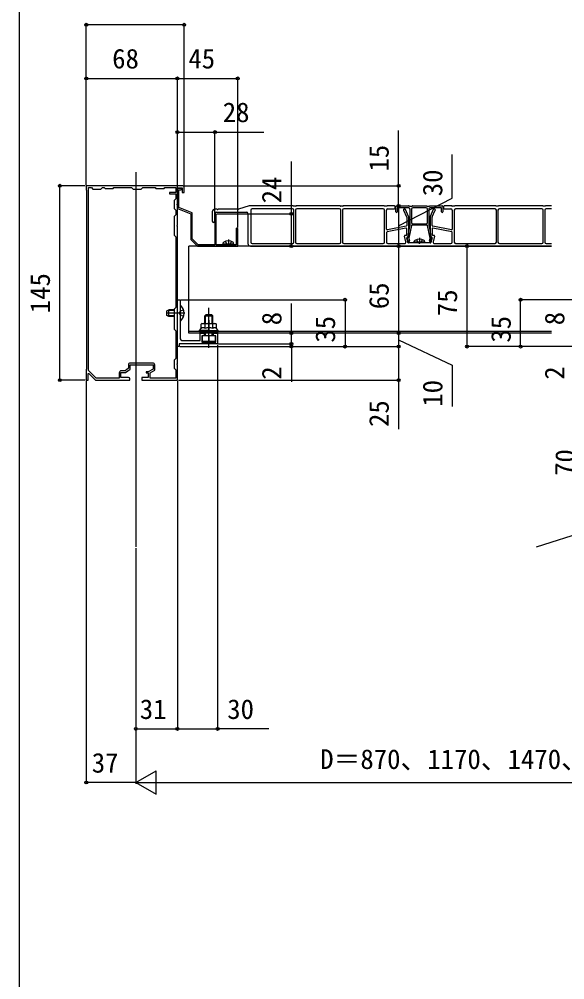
# Model space of a CAD drawing. Units: millimetres, scale not verified. Extents: x -875 to 875, y -1304 to 1296.
# Drawn here: x -875 to -468, y -61 to 655 of the extents above; entities that cross this region are included whole.
import ezdxf
from ezdxf.enums import TextEntityAlignment as Align

# ---------------------------------------------------------------- set-up
doc = ezdxf.new("R2010")
doc.units = ezdxf.units.MM
doc.header["$LTSCALE"] = 8
for name, color, linetype in [('0-2_YKK_11', 7, 'Continuous'), ('0-4_YKK_12', 2, 'Continuous'), ('0-5_YKK_13', 4, 'Continuous'), ('0-6_YKK_D', 6, 'Continuous'), ('0-7_YKK_ZWAK', 7, 'Continuous'), ('0-8_YSS_K', 3, 'Continuous')]:
    doc.layers.add(name, color=color, linetype=linetype)
doc.styles.add('ＭＳ ゴシック', font='')
doc.styles.get('ＭＳ ゴシック').set_extended_font_data('MS Gothic')

msp = doc.modelspace()

# ---------------------------------------------------------------- linework, layer by layer
at = {"layer": '0-2_YKK_11'}
msp.add_line((-775.4, 399.151), (-792.1, 399.151), dxfattribs=at)
for points in [[(-753, 531.351), (-786.542, 531.351), (-786.725, 531.231), (-787.275, 531.231), (-787.458, 531.351), (-807.542, 531.351), (-807.725, 531.231), (-808.275, 531.231), (-808.458, 531.351), (-816.542, 531.351), (-816.725, 531.231), (-817.275, 531.231), (-817.458, 531.351), (-825, 531.351), (-825, 528.351), (-824.7, 528.051)], [(-823.4, 393.494), (-823.4, 530.051), (-821.2, 530.051), (-820, 528.851), (-814, 528.851), (-812.8, 530.051), (-811.7, 530.051), (-811, 529.351), (-805, 529.351), (-804.3, 530.051), (-791.2, 530.051), (-790, 528.851), (-784, 528.851), (-782.8, 530.051), (-773.7, 530.051), (-773, 529.351), (-767, 529.351), (-766.3, 530.051), (-758.3, 530.051), (-758.3, 526.351), (-763, 526.351), (-763, 525.351), (-758.3, 525.351), (-758.3, 521.551), (-759.5, 520.351), (-759.5, 514.351), (-758.3, 513.151), (-758.3, 509.551), (-759.5, 508.351), (-759.5, 494.351), (-758.3, 493.151), (-758.3, 440.551), (-759.5, 439.351), (-759.5, 424.351), (-758.3, 423.151), (-758.3, 402.551), (-759.5, 401.351), (-759.5, 395.351), (-758.3, 394.151), (-758.3, 387.851)], [(-793.5, 388.351), (-799.1, 388.351), (-799.1, 392.051), (-795.6, 392.051), (-792.3, 394.551), (-792.3, 397.851), (-775.2, 397.851), (-775.2, 394.551), (-778.7, 392.651), (-780.2, 392.651), (-780.2, 391.751), (-778.7, 391.751), (-778.7, 388.351), (-783.5, 388.351), (-783.5, 386.351), (-757, 386.351), (-757, 397.893), (-757.12, 398.077), (-757.12, 398.626), (-757, 398.81), (-757, 435.893), (-757.12, 436.077), (-757.12, 436.626), (-757, 436.81), (-757, 500.893), (-757.12, 501.077), (-757.12, 501.626), (-757, 501.81), (-757, 516.893), (-757.12, 517.077), (-757.12, 517.626), (-757, 517.81), (-757, 529.851), (-753.4, 529.851), (-753.4, 526.351), (-752, 526.351), (-752, 530.351)], [(-824.7, 528.051), (-824.7, 394.651), (-825, 394.351), (-825, 386.351), (-823.5, 386.351), (-823.5, 391.251), (-823.132, 391.405), (-818, 386.351), (-792.5, 386.351), (-792.5, 387.351)], [(-754.6, 529.351), (-757, 529.351), (-757, 514.351), (-747, 510.351), (-747, 491.351), (-742, 486.351)], [(-713.3, 499.201), (-713.3, 487.351), (-728, 487.351), (-728, 509.851), (-728.5, 510.351), (-729, 509.851), (-729, 487.351), (-741.586, 487.351), (-746, 491.766), (-746, 511.029), (-756, 515.029), (-756, 528.151), (-754.6, 528.151)], [(-742, 486.351), (-712, 486.351), (-712, 499.201)], [(-757, 411.351), (-757, 446.351), (-755, 446.351), (-755, 436.81), (-755.12, 436.626), (-755.12, 436.077), (-755, 435.893), (-755, 417.851)], [(-753, 415.851), (-740, 415.851), (-740, 421.351), (-737, 421.351), (-737, 419.351), (-738.7, 419.351), (-738.7, 414.651), (-728.3, 414.651), (-728.3, 419.351), (-730, 419.351), (-730, 421.351), (-727, 421.351), (-727, 413.351), (-755.8, 413.351), (-755.8, 411.351), (-757, 411.351)], [(-793.6, 397.651), (-793.6, 395.198), (-796.037, 393.351), (-798.9, 393.351)], [(-758.3, 387.851), (-777.4, 387.851), (-777.4, 391.878), (-773.9, 393.778), (-773.9, 397.651)], [(-800.4, 391.851), (-800.4, 387.851), (-817.67, 387.851), (-823.4, 393.494)]]:
    msp.add_lwpolyline(points, dxfattribs=at)
for centre, radius, start, end in [((-753, 530.351), 1, 0.00001, 89.99999), ((-754.6, 528.751), 0.6, 269.99999, 90.00001), ((-712.65, 499.201), 0.65, 359.99999, 180.00001), ((-753, 417.851), 2, 180.00001, 269.99999), ((-792.1, 397.651), 1.5, 90.00001, 179.99999), ((-775.4, 397.651), 1.5, 0.00001, 89.99999), ((-798.9, 391.851), 1.5, 90.00001, 179.99999), ((-793.5, 387.351), 1, 0.00001, 89.99999)]:
    msp.add_arc(centre, radius, start, end, dxfattribs=at)
at = {"layer": '0-4_YKK_12'}
for p, q in [((-788, 541.351), (-788, 262.077)), ((-478, 486.351), (-748.5, 486.351)), ((-748.5, 421.351), (-748.5, 486.351)), ((-478, 422.551), (-748.5, 422.551)), ((-478, 421.351), (-748.5, 421.351))]:
    msp.add_line(p, q, dxfattribs=at)
at = {"layer": '0-5_YKK_13'}
for p, q in [((-703.573, 516.329), (-711.427, 513.874)), ((-671.073, 516.351), (-703.424, 516.351)), ((-670.57, 516.222), (-670.93, 516.33)), ((-668.573, 516.201), (-670.427, 516.201)), ((-668.07, 516.33), (-668.43, 516.222)), ((-636.073, 516.351), (-667.927, 516.351)), ((-635.57, 516.222), (-635.93, 516.33)), ((-633.573, 516.201), (-635.427, 516.201)), ((-633.07, 516.33), (-633.43, 516.222)), ((-603.323, 516.351), (-632.927, 516.351)), ((-602.82, 516.222), (-603.18, 516.33)), ((-600.823, 516.201), (-602.677, 516.201)), ((-600.32, 516.33), (-600.68, 516.222)), ((-595, 516.351), (-600.177, 516.351)), ((-594.5, 514.651), (-594.5, 515.851)), ((-594, 511.851), (-594, 515.851)), ((-593.5, 516.351), (-584.573, 516.351)), ((-584.43, 516.33), (-584.07, 516.222)), ((-583.927, 516.201), (-582.073, 516.201)), ((-581.93, 516.222), (-581.57, 516.33)), ((-581.427, 516.351), (-571.573, 516.351)), ((-571.43, 516.33), (-571.07, 516.222)), ((-570.927, 516.201), (-569.073, 516.201)), ((-568.93, 516.222), (-568.57, 516.33)), ((-568.427, 516.351), (-559.5, 516.351)), ((-559, 515.851), (-559, 511.851)), ((-558.5, 515.851), (-558.5, 514.651)), ((-552.823, 516.351), (-558, 516.351)), ((-552.32, 516.222), (-552.68, 516.33)), ((-550.323, 516.201), (-552.177, 516.201)), ((-549.82, 516.33), (-550.18, 516.222)), ((-520.073, 516.351), (-549.677, 516.351)), ((-519.57, 516.222), (-519.93, 516.33)), ((-517.573, 516.201), (-519.427, 516.201)), ((-517.07, 516.33), (-517.43, 516.222)), ((-485.073, 516.351), (-516.927, 516.351)), ((-484.57, 516.222), (-484.93, 516.33)), ((-482.573, 516.201), (-484.427, 516.201)), ((-482.07, 516.33), (-482.43, 516.222)), ((-478, 516.351), (-481.927, 516.351)), ((-731, 511.851), (-731, 504.851)), ((-727.52, 513.851), (-729, 513.851)), ((-729, 504.851), (-729, 510.651)), ((-728, 511.651), (-705.5, 511.651)), ((-711.576, 513.851), (-726.48, 513.851)), ((-704.5, 510.651), (-704.5, 488.351)), ((-702.3, 513.151), (-702.3, 489.151)), ((-671.1, 514.151), (-701.3, 514.151)), ((-670.1, 489.151), (-670.1, 513.151)), ((-668.9, 513.151), (-668.9, 489.151)), ((-636.1, 514.151), (-667.9, 514.151)), ((-635.1, 489.151), (-635.1, 513.151)), ((-633.9, 513.151), (-633.9, 489.151)), ((-603.5, 514.151), (-632.9, 514.151)), ((-602.5, 489.151), (-602.5, 513.151)), ((-601, 498.961), (-601, 513.151)), ((-600, 514.151), (-595, 514.151)), ((-593, 514.551), (-593, 511.851)), ((-584.5, 514.851), (-592.7, 514.851)), ((-588.326, 513.144), (-586.045, 508.125)), ((-587.322, 513.851), (-587.871, 513.851)), ((-584.545, 508.45), (-586.867, 513.558)), ((-583.5, 501.881), (-583.5, 513.851)), ((-582.5, 513.851), (-582.5, 503.851)), ((-570.5, 503.851), (-570.5, 513.851)), ((-569.5, 513.851), (-569.5, 501.881)), ((-560.3, 514.851), (-568.5, 514.851)), ((-566.133, 513.558), (-568.455, 508.439)), ((-566.955, 508.115), (-564.673, 513.145)), ((-565.129, 513.851), (-565.678, 513.851)), ((-560, 511.851), (-560, 514.551)), ((-558, 514.151), (-553, 514.151)), ((-552, 513.151), (-552, 498.961)), ((-550.5, 513.151), (-550.5, 489.151)), ((-520.1, 514.151), (-549.5, 514.151)), ((-519.1, 489.151), (-519.1, 513.151)), ((-517.9, 513.151), (-517.9, 489.151)), ((-485.1, 514.151), (-516.9, 514.151)), ((-484.1, 489.151), (-484.1, 513.151)), ((-482.9, 513.151), (-482.9, 489.151)), ((-478, 514.151), (-481.9, 514.151)), ((-586, 507.918), (-586, 501.761)), ((-585.263, 493.034), (-583.506, 501.822)), ((-584.5, 493.151), (-584.5, 508.243)), ((-582.528, 501.61), (-584.421, 492.149)), ((-570.766, 501.851), (-582.234, 501.851)), ((-581.5, 502.851), (-571.5, 502.851)), ((-568.579, 492.149), (-570.472, 501.61)), ((-569.494, 501.822), (-567.737, 493.034)), ((-568.5, 508.232), (-568.5, 493.151)), ((-567, 501.761), (-567, 507.908)), ((-601, 496.412), (-601, 489.151)), ((-586.598, 499.702), (-600.598, 496.902)), ((-586.402, 501.271), (-600.402, 498.471)), ((-587.266, 494.351), (-586.5, 494.351)), ((-586, 494.851), (-586, 499.212)), ((-567, 499.212), (-567, 494.851)), ((-552.598, 498.471), (-566.598, 501.271)), ((-566.5, 494.351), (-565.734, 494.351)), ((-552.402, 496.902), (-566.402, 499.702)), ((-552, 489.151), (-552, 496.412)), ((-723, 487.851), (-722.859, 488.654)), ((-715, 487.851), (-723, 487.851)), ((-723, 487.851), (-722.912, 487.351)), ((-715.088, 487.351), (-722.912, 487.351)), ((-719, 491.251), (-719, 487.351)), ((-715, 487.851), (-715.141, 488.654)), ((-715, 487.851), (-715.088, 487.351)), ((-701.3, 488.151), (-671.1, 488.151)), ((-667.9, 488.151), (-636.1, 488.151)), ((-632.9, 488.151), (-603.5, 488.151)), ((-600, 488.151), (-587.689, 488.151)), ((-586.716, 489.383), (-587.752, 493.736)), ((-585.091, 489.036), (-585.912, 492.482)), ((-585.62, 492.851), (-584.8, 492.851)), ((-584.88, 490.013), (-585.586, 492.462)), ((-577.02, 488.651), (-584.605, 488.651)), ((-584.415, 492.008), (-583.92, 490.29)), ((-580.5, 489.151), (-580.359, 489.954)), ((-572.5, 489.151), (-580.5, 489.151)), ((-580.5, 489.151), (-580.412, 488.651)), ((-572.588, 488.651), (-580.412, 488.651)), ((-576.5, 492.551), (-576.5, 488.651)), ((-568.395, 488.651), (-575.98, 488.651)), ((-572.5, 489.151), (-572.641, 489.954)), ((-572.5, 489.151), (-572.588, 488.651)), ((-569.08, 490.29), (-568.585, 492.008)), ((-568.2, 492.851), (-567.38, 492.851)), ((-567.414, 492.462), (-568.12, 490.013)), ((-567.088, 492.482), (-567.909, 489.036)), ((-565.248, 493.736), (-566.284, 489.383)), ((-565.311, 488.151), (-553, 488.151)), ((-549.5, 488.151), (-520.1, 488.151)), ((-516.9, 488.151), (-485.1, 488.151)), ((-481.9, 488.151), (-478, 488.151)), ((-702.5, 486.351), (-478, 486.351)), ((-765, 438.051), (-763.3, 438.851)), ((-765, 434.651), (-765, 438.051)), ((-759.5, 438.418), (-764.22, 438.418)), ((-759.5, 438.851), (-763.3, 438.851)), ((-763.3, 433.851), (-763.3, 438.851)), ((-755.744, 436.351), (-755.135, 437.496)), ((-752.417, 438.851), (-755.135, 437.496)), ((-755, 442.251), (-755, 430.451)), ((-754.752, 442.251), (-755, 442.251)), ((-754.752, 430.451), (-754.752, 442.251)), ((-733.5, 410.351), (-733.5, 440.351)), ((-751.5, 436.351), (-765.5, 436.351)), ((-763.3, 433.851), (-765, 434.651)), ((-759.5, 434.284), (-764.22, 434.284)), ((-759.5, 433.851), (-763.3, 433.851)), ((-755.744, 436.351), (-755.135, 435.206)), ((-752.417, 433.851), (-755.135, 435.206)), ((-754.752, 430.451), (-755, 430.451)), ((-736.5, 434.351), (-730.5, 434.351)), ((-735.96, 428.551), (-735.96, 434.891)), ((-733.5, 431.098), (-733.5, 421.668)), ((-731.04, 428.551), (-731.04, 434.891)), ((-740.5, 422.551), (-740.5, 423.351)), ((-740.5, 422.551), (-726.5, 422.551)), ((-738.5, 428.551), (-739.274, 428.105)), ((-739.274, 424.951), (-739.274, 428.105)), ((-738.5, 428.551), (-728.5, 428.551)), ((-736.387, 424.951), (-736.387, 428.105)), ((-730.613, 424.951), (-730.613, 428.105)), ((-728.5, 428.551), (-727.726, 428.105)), ((-727.726, 424.951), (-727.726, 428.105)), ((-726.5, 422.551), (-726.5, 423.351)), ((-736.5, 419.351), (-736.5, 421.351)), ((-735.96, 419.351), (-735.96, 421.351)), ((-733.5, 419.351), (-733.5, 415.784)), ((-731.04, 419.351), (-731.04, 421.351)), ((-730.5, 419.351), (-730.5, 421.351))]:
    msp.add_line(p, q, dxfattribs=at)
for points in [[(-571.5, 514.851), (-576.5, 514.851), (-581.5, 514.851)], [(-721.258, 489.847), (-720.145, 487.614), (-719.651, 487.351)], [(-716.742, 489.847), (-717.855, 487.614), (-718.349, 487.351)], [(-578.758, 491.147), (-577.645, 488.914), (-577.151, 488.651)], [(-574.242, 491.147), (-575.355, 488.914), (-575.849, 488.651)], [(-736.5, 428.551), (-736.5, 434.351), (-735.5, 435.351), (-731.5, 435.351)], [(-730.5, 428.551), (-730.5, 434.351), (-731.5, 435.351)], [(-733.5, 423.351), (-740.5, 423.351), (-739.274, 424.951)], [(-733.5, 423.351), (-726.5, 423.351), (-727.726, 424.951)]]:
    msp.add_lwpolyline(points, dxfattribs=at)
msp.add_lwpolyline([(-728.5, 419.351), (-738.5, 419.351), (-738.5, 415.351), (-728.5, 415.351)], close=True, dxfattribs=at)
for centre, radius, start, end in [((-703.424, 515.851), 0.5, 90, 107.35402), ((-671.073, 515.851), 0.5, 73.30076, 90), ((-670.427, 516.701), 0.5, 253.30076, 270), ((-668.573, 516.701), 0.5, 270, 286.69924), ((-667.927, 515.851), 0.5, 90, 106.69924), ((-636.073, 515.851), 0.5, 73.30076, 90), ((-635.427, 516.701), 0.5, 253.30076, 270), ((-633.573, 516.701), 0.5, 270, 286.69924), ((-632.927, 515.851), 0.5, 90, 106.69924), ((-603.323, 515.851), 0.5, 73.30076, 90), ((-602.677, 516.701), 0.5, 253.30076, 270), ((-600.823, 516.701), 0.5, 270, 286.69924), ((-600.177, 515.851), 0.5, 90, 106.69924), ((-595, 515.851), 0.5, 0, 90), ((-593.5, 515.851), 0.5, 90, 180), ((-584.573, 515.851), 0.5, 73.30076, 90), ((-583.927, 516.701), 0.5, 253.30076, 270), ((-582.073, 516.701), 0.5, 270, 286.69924), ((-581.427, 515.851), 0.5, 90, 106.69924), ((-571.573, 515.851), 0.5, 73.30076, 90), ((-570.927, 516.701), 0.5, 253.30076, 270), ((-569.073, 516.701), 0.5, 270, 286.69924), ((-568.427, 515.851), 0.5, 90, 106.69924), ((-559.5, 515.851), 0.5, 0, 90), ((-558, 515.851), 0.5, 90, 180), ((-552.823, 515.851), 0.5, 73.30076, 90), ((-552.177, 516.701), 0.5, 253.30076, 270), ((-550.323, 516.701), 0.5, 270, 286.69924), ((-549.677, 515.851), 0.5, 90, 106.69924), ((-520.073, 515.851), 0.5, 73.30076, 90), ((-519.427, 516.701), 0.5, 253.30076, 270), ((-517.573, 516.701), 0.5, 270, 286.69924), ((-516.927, 515.851), 0.5, 90, 106.69924), ((-485.073, 515.851), 0.5, 73.30076, 90), ((-484.427, 516.701), 0.5, 253.30076, 270), ((-482.573, 516.701), 0.5, 270, 286.69924), ((-481.927, 515.851), 0.5, 90, 106.69924), ((-729, 511.851), 2, 90, 180), ((-728, 510.651), 1, 90, 180), ((-727.52, 513.551), 0.3, 30, 90), ((-727, 513.851), 0.3, 210, 330), ((-726.48, 513.551), 0.3, 90, 150), ((-711.576, 514.351), 0.5, 270, 287.35402), ((-705.5, 510.651), 1, 0, 90), ((-701.3, 513.151), 1, 90, 180), ((-671.1, 513.151), 1, 0, 90), ((-667.9, 513.151), 1, 90, 180), ((-636.1, 513.151), 1, 0, 90), ((-632.9, 513.151), 1, 90, 180), ((-603.5, 513.151), 1, 360, 90), ((-600, 513.151), 1, 90, 180), ((-595, 514.651), 0.5, 270, 0), ((-593.5, 511.851), 0.5, 180, 270), ((-593.5, 511.851), 0.5, 270, 0), ((-592.7, 514.551), 0.3, 90, 180), ((-587.871, 513.351), 0.5, 90, 204.44395), ((-587.322, 513.351), 0.5, 24.44395, 90), ((-584.5, 513.851), 1, 0, 90), ((-581.5, 513.851), 1, 90, 180), ((-571.5, 513.851), 1, 0, 90), ((-568.5, 513.851), 1, 90, 180), ((-565.678, 513.351), 0.5, 90, 155.5983), ((-565.129, 513.351), 0.5, 335.5983, 90), ((-560.3, 514.551), 0.3, 0, 90), ((-559.5, 511.851), 0.5, 180, 270), ((-559.5, 511.851), 0.5, 270, 0), ((-558, 514.651), 0.5, 180, 270), ((-553, 513.151), 1, 0, 90), ((-549.5, 513.151), 1, 90, 180), ((-520.1, 513.151), 1, 0, 90), ((-516.9, 513.151), 1, 90, 180), ((-485.1, 513.151), 1, 0, 90), ((-481.9, 513.151), 1, 90, 180), ((-730, 504.851), 1, 180, 0), ((-586.5, 501.761), 0.5, 281.30993, 0), ((-586.5, 507.918), 0.5, 0, 24.44395), ((-585, 508.243), 0.5, 0, 24.44395), ((-583.8, 501.881), 0.3, 348.69007, 0), ((-582.234, 501.551), 0.3, 90, 168.69007), ((-581.5, 503.851), 1, 180, 270), ((-571.5, 503.851), 1, 270, 0), ((-570.766, 501.551), 0.3, 11.30993, 90), ((-569.2, 501.881), 0.3, 180, 191.30993), ((-568, 508.232), 0.5, 155.5983, 180), ((-566.5, 507.908), 0.5, 155.5983, 180), ((-566.5, 501.761), 0.5, 180, 258.69007), ((-600.5, 498.961), 0.5, 180, 281.30993), ((-600.5, 496.412), 0.5, 101.30993, 180), ((-587.266, 493.851), 0.5, 90, 193.3925), ((-586.5, 499.212), 0.5, 0, 101.30993), ((-586.5, 494.851), 0.5, 270, 0), ((-566.5, 499.212), 0.5, 78.69007, 180), ((-566.5, 494.851), 0.5, 180, 270), ((-565.734, 493.851), 0.5, 346.6075, 90), ((-552.5, 498.961), 0.5, 258.69007, 0), ((-552.5, 496.412), 0.5, 0, 78.69007), ((-721.972, 488.498), 0.9, 122.05588, 170), ((-719, 483.751), 6.5, 57.94412, 122.05588), ((-720.75, 487.151), 0.2, 89.92103, 90), ((-716.028, 488.498), 0.9, 10, 57.94412), ((-702.5, 488.351), 2, 180, 270), ((-701.3, 489.151), 1, 180, 270), ((-671.1, 489.151), 1, 270, 0), ((-667.9, 489.151), 1, 180, 270), ((-636.1, 489.151), 1, 270, 0), ((-632.9, 489.151), 1, 180, 270), ((-603.5, 489.151), 1, 270, 360), ((-600, 489.151), 1, 180, 270), ((-587.689, 489.151), 1, 270, 13.3925), ((-585.62, 492.551), 0.3, 90, 193.3925), ((-585.3, 492.551), 0.3, 114.827, 197.33887), ((-585.558, 493.093), 0.3, 296.01796, 348.69007), ((-584.605, 489.151), 0.5, 193.3925, 270), ((-584.4, 490.151), 0.5, 196.079, 16.079), ((-584.8, 493.151), 0.3, 270, 0), ((-584.126, 492.091), 0.3, 168.69007, 196.079), ((-579.472, 489.798), 0.9, 122.05588, 170), ((-576.5, 485.051), 6.5, 57.94412, 122.05588), ((-578.25, 488.451), 0.2, 89.92103, 90), ((-577.02, 488.351), 0.3, 30, 90), ((-576.5, 488.651), 0.3, 210, 330), ((-575.98, 488.351), 0.3, 90, 150), ((-573.528, 489.798), 0.9, 10, 57.94412), ((-568.6, 490.151), 0.5, 163.921, 343.921), ((-568.874, 492.091), 0.3, 343.921, 11.30993), ((-568.2, 493.151), 0.3, 180, 270), ((-568.395, 489.151), 0.5, 270, 346.6075), ((-567.442, 493.093), 0.3, 191.30993, 243.98204), ((-567.7, 492.551), 0.3, 342.66113, 65.173), ((-567.38, 492.551), 0.3, 346.6075, 90), ((-565.311, 489.151), 1, 166.6075, 270), ((-553, 489.151), 1, 270, 0), ((-549.5, 489.151), 1, 180, 270), ((-520.1, 489.151), 1, 270, 0), ((-516.9, 489.151), 1, 180, 270), ((-485.1, 489.151), 1, 270, 0), ((-481.9, 489.151), 1, 180, 270), ((-759.7, 436.351), 7.7, 309.98312, 50.01688), ((-737.83, 425.996), 2.556, 55.61575, 124.38425), ((-737.83, 422.842), 2.556, 55.61575, 124.38425), ((-733.5, 418.998), 9.553, 90, 107.58795), ((-733.5, 415.845), 9.553, 90, 107.58795), ((-733.5, 418.998), 9.553, 72.41205, 90), ((-733.5, 415.845), 9.553, 72.41205, 90), ((-729.17, 425.996), 2.556, 55.61575, 124.38425), ((-729.17, 422.842), 2.556, 55.61575, 124.38425), ((-736, 422.785), 7.433, 250.34714, 289.65286), ((-731, 422.785), 7.433, 250.34714, 289.65286)]:
    msp.add_arc(centre, radius, start, end, dxfattribs=at)
for centre, major_axis, start_param, end_param in [((-739, 423.351), (1.5, 0), 3.1415927, 4.712389), ((-728, 423.351), (-1.5, 0), 1.5707963, 3.1415927)]:
    msp.add_ellipse(centre, major_axis=major_axis, ratio=0.533333, start_param=start_param, end_param=end_param, dxfattribs=at)
at = {"layer": '0-6_YKK_D'}
for p, q in [((-825, 532.051), (-825, 652.351)), ((-752, 531.351), (-752, 652.351)), ((-752, 651.351), (-825, 651.351)), ((-825, 532.051), (-825, 612.351)), ((-825, 611.351), (-757, 611.351)), ((-757, 530.051), (-757, 612.351)), ((-757, 530.051), (-757, 612.351)), ((-757, 611.351), (-712, 611.351)), ((-712, 500.201), (-712, 612.351)), ((-757, 530.051), (-757, 572.351)), ((-729, 510.851), (-729, 572.351)), ((-825.7, 531.351), (-845.7, 531.351)), ((-844.7, 386.351), (-844.7, 531.351)), ((-752, 531.351), (-591, 531.351)), ((-592, 516.351), (-592, 486.351)), ((-727.5, 510.351), (-671, 510.351)), ((-592, 486.351), (-592, 421.351)), ((-541, 411.351), (-541, 486.351)), ((-754.5, 446.351), (-631, 446.351)), ((-632, 446.351), (-632, 411.351)), ((-393.5, 446.351), (-502, 446.351)), ((-501, 411.351), (-501, 446.351)), ((-672, 413.351), (-672, 417.651)), ((-592, 421.351), (-592, 411.351)), ((-755.1, 411.351), (-591, 411.351)), ((-745, 411.351), (-631, 411.351)), ((-727, 412.651), (-727, 125.351)), ((-726.3, 413.351), (-671, 413.351)), ((-717, 413.351), (-671, 413.351)), ((-717, 411.351), (-591, 411.351)), ((-717, 411.351), (-671, 411.351)), ((-672, 413.351), (-672, 411.351)), ((-672, 411.351), (-672, 385.161)), ((-392.9, 411.351), (-542, 411.351)), ((-392.9, 411.351), (-502, 411.351)), ((-825.7, 386.351), (-845.7, 386.351)), ((-825, 385.651), (-825, 85.351)), ((-757, 385.651), (-757, 125.351)), ((-757, 385.651), (-757, 125.351)), ((-756.3, 386.351), (-591, 386.351)), ((-788, 261.077), (-788, 85.351)), ((-788, 261.077), (-788, 85.351)), ((-788, 126.351), (-757, 126.351)), ((-757, 126.351), (-727, 126.351)), ((-688.774, 126.351), (-727, 126.351)), ((-788, 86.351), (-772.845, 95.101)), ((-772.845, 77.601), (-772.845, 95.101)), ((-788, 86.351), (-825, 86.351)), ((-788, 86.351), (-772.845, 77.601)), ((-788, 86.351), (-757.689, 86.351)), ((-770.5, 86.351), (-205.5, 86.351))]:
    msp.add_line(p, q, dxfattribs=at)
for points in [[(-757, 571.351), (-729, 571.351), (-692.45, 571.351)], [(-592, 516.351), (-592, 531.351), (-592, 572.497)], [(-592, 501.351), (-552, 521.946), (-552, 554.537)], [(-672, 486.351), (-672, 510.351), (-672, 549.356)], [(-672, 413.351), (-672, 421.351), (-672, 443.47)], [(-592, 416.351), (-552, 397.632), (-552, 366.632)], [(-592, 411.351), (-592, 386.351), (-592, 349.915)]]:
    msp.add_lwpolyline(points, dxfattribs=at)
for centre in [(-825, 651.351), (-752, 651.351), (-825, 611.351), (-757, 611.351), (-757, 611.351), (-712, 611.351), (-757, 571.351), (-729, 571.351), (-844.7, 531.351), (-592, 531.351), (-592, 516.351), (-592, 516.351), (-672, 510.351), (-672, 486.351), (-592, 486.351), (-592, 486.351), (-541, 486.351), (-632, 446.351), (-501, 446.351), (-672, 421.351), (-592, 421.351), (-592, 421.351), (-672, 413.351), (-672, 413.351), (-672, 411.351), (-632, 411.351), (-592, 411.351), (-592, 411.351), (-541, 411.351), (-501, 411.351), (-844.7, 386.351), (-592, 386.351), (-788, 126.351), (-757, 126.351), (-757, 126.351), (-727, 126.351), (-825, 86.351)]:
    msp.add_circle(centre, 1.075, dxfattribs=at)
at = {"layer": '0-7_YKK_ZWAK'}
msp.add_line((-875, 1246.3), (-875, -1303.7), dxfattribs=at)
at = {"layer": '0-8_YSS_K'}
msp.add_line((-489.301, 262.077), (-188, 358.682), dxfattribs=at)

# ---------------------------------------------------------------- texts
at = {"layer": '0-6_YKK_D', "style": 'ＭＳ ゴシック'}
for s, p in [('68', (-805.659, 614.351)), ('45', (-748.818, 614.351)), ('28', (-723.177, 574.351)), ('31', (-785.057, 129.351)), ('30', (-719.842, 129.351)), ('37', (-820.875, 89.351)), ('D＝870、1170、1470、1770', (-650.5, 92.079))]:
    msp.add_text(s, height=14.66, dxfattribs=at).set_placement(p, align=Align.BOTTOM_LEFT)
for s, rotation, p in [('15', 90, (-595, 541.883)), ('24', 90, (-675, 518.174)), ('30', 90, (-555, 523.469)), ('145', 90, (-847.7, 436.238)), ('65', 90, (-595, 439.249)), ('75', 90, (-544, 434.079)), ('8', 90, (-675, 427.288)), ('35', 90, (-635, 414.306)), ('35', 90, (-504, 414.306)), ('8', 90, (-464, 427.288)), ('2', 90, (-675, 386.683)), ('2', 90, (-464, 386.683)), ('10', 90, (-555, 366.564)), ('25', 90, (-595, 351.438)), ('70', 88, (-456.671, 314.543))]:
    msp.add_text(s, height=14.66, rotation=rotation, dxfattribs=at).set_placement(p, align=Align.BOTTOM_LEFT)

doc.saveas('drawing.dxf')
